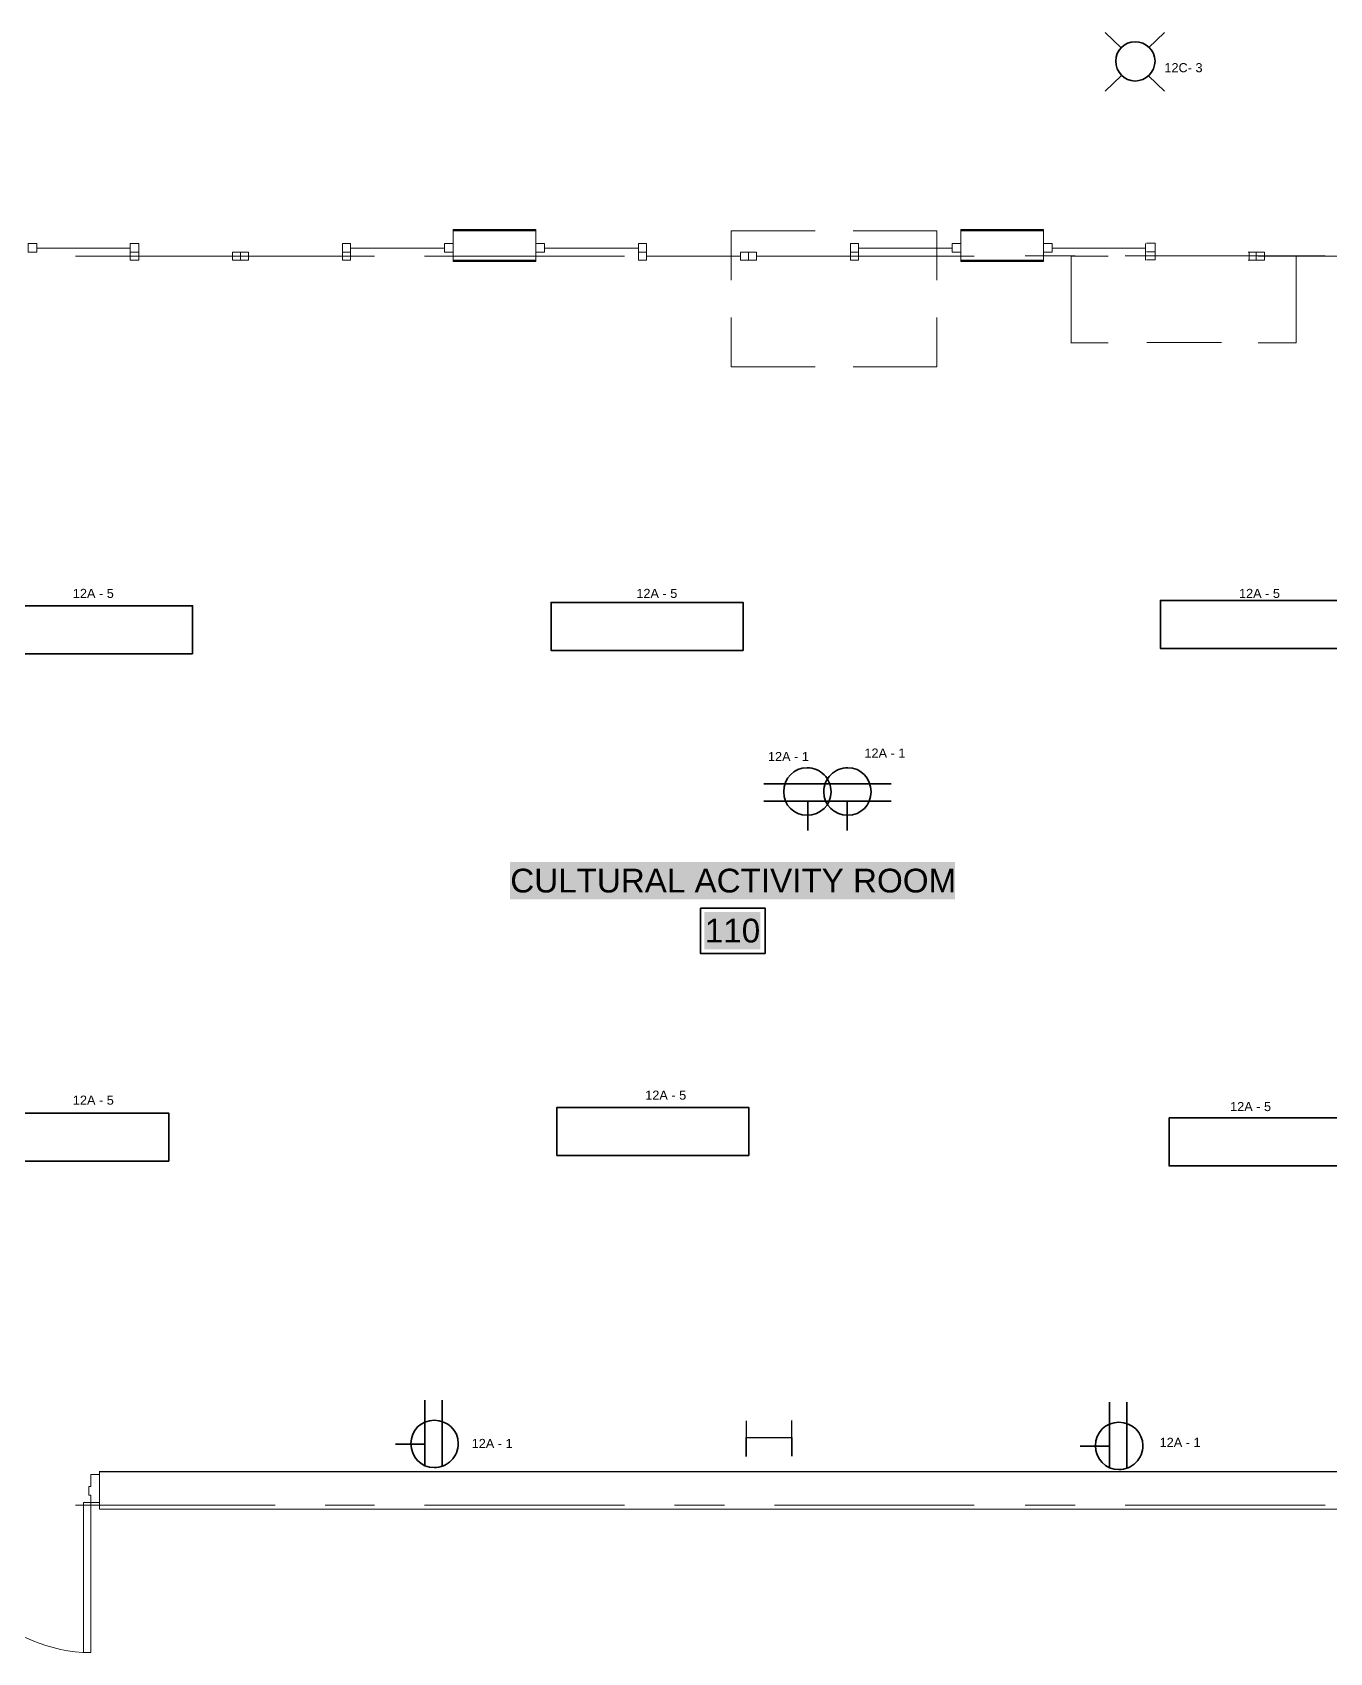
# Model space of a CAD drawing. Header units: inches. Extents: x 14.2 to 49.7, y 0.3 to 22.9.
# Drawn here: x 37.942 to 41.186, y 5.372 to 9.423 of the extents above; entities that cross this region are included whole.
import ezdxf

# ---------------------------------------------------------------- set-up
doc = ezdxf.new("R2010")
doc.units = ezdxf.units.IN
doc.header["$MEASUREMENT"] = 0
doc.layers.add('PDF2_Geometry', color=7, linetype='Continuous')
doc.layers.add('PDF_Text', color=7, linetype='Continuous')
doc.layers.add('PDF_Geometry', color=7, linetype='Continuous', true_color=0x777777)
doc.layers.add('PDF_Solid Fills', color=7, linetype='Continuous', true_color=0xffffff)
doc.styles.add('PDF Arial', font='arial.ttf')

msp = doc.modelspace()

# ---------------------------------------------------------------- linework, layer by layer
msp.add_lwpolyline([(39.7271, 5.9513), (39.7271, 5.9099), (39.7271, 5.8619), (39.7271, 5.9099), (39.841, 5.9099), (39.841, 5.8631), (39.841, 5.9525)])
at = {"layer": 'PDF2_Geometry', "lineweight": 35}
for points in [[(40.6245, 9.4229), (40.6645, 9.3845)], [(40.7728, 9.4229), (40.7328, 9.3845)], [(40.6245, 9.2762), (40.6645, 9.3145)], [(40.7728, 9.2762), (40.7328, 9.3145)], [(39.7709, 7.5442), (39.9359, 7.5442)], [(40.0892, 7.5442), (39.9242, 7.5442)], [(39.7709, 7.5008), (39.9359, 7.5008)], [(39.8809, 7.4275), (39.8809, 7.5008)], [(40.0892, 7.5008), (39.9242, 7.5008)], [(39.9792, 7.4275), (39.9792, 7.5008)], [(38.9234, 6.0028), (38.9234, 5.8379)], [(38.9667, 6.0028), (38.9667, 5.8379)], [(40.6356, 5.9978), (40.6356, 5.8328)], [(40.679, 5.9978), (40.679, 5.8328)], [(38.8501, 5.8929), (38.9234, 5.8929)], [(40.5623, 5.8878), (40.6356, 5.8878)]]:
    msp.add_lwpolyline(points, dxfattribs=at)
for points in [[(38.3421, 7.8692), (37.8621, 7.8692), (37.8621, 7.9892), (38.3421, 7.9892)], [(39.719, 7.8778), (39.2391, 7.8778), (39.2391, 7.9977), (39.719, 7.9977)], [(41.2431, 7.8825), (40.7631, 7.8825), (40.7631, 8.0025), (41.2431, 8.0025)], [(39.7333, 6.6149), (39.2533, 6.6149), (39.2533, 6.7349), (39.7333, 6.7349)], [(38.2827, 6.6007), (37.8027, 6.6007), (37.8027, 6.7207), (38.2827, 6.7207)], [(41.2644, 6.5888), (40.7845, 6.5888), (40.7845, 6.7088), (41.2644, 6.7088)]]:
    msp.add_lwpolyline(points, close=True, dxfattribs=at)
for centre, radius, start, end in [((40.6995, 9.3512), 0.0484, 90.0411, 179.9589), ((39.8795, 7.5244), 0.0597, 359.7603, 90.2397), ((39.9807, 7.5244), 0.0597, 89.7603, 180.2397), ((38.947, 5.8943), 0.0597, 269.7603, 0.2397), ((40.6592, 5.8892), 0.0597, 269.7603, 0.2397)]:
    msp.add_arc(centre, radius, start, end, dxfattribs=at)
for points in [[(40.6995, 9.3995), (40.7262, 9.3995), (40.7495, 9.3779), (40.7495, 9.3512)], [(40.6995, 9.3012), (40.6728, 9.3012), (40.6512, 9.3245), (40.6512, 9.3512)], [(40.7495, 9.3512), (40.7495, 9.3245), (40.7262, 9.3012), (40.6995, 9.3012)], [(39.8209, 7.5242), (39.8209, 7.5575), (39.8459, 7.5842), (39.8793, 7.5842)], [(40.0392, 7.5242), (40.0392, 7.5575), (40.0142, 7.5842), (39.9809, 7.5842)], [(39.8793, 7.4658), (39.8459, 7.4658), (39.8209, 7.4908), (39.8209, 7.5242)], [(39.9393, 7.5242), (39.9393, 7.4908), (39.9126, 7.4658), (39.8793, 7.4658)], [(39.9209, 7.5242), (39.9209, 7.4908), (39.9476, 7.4658), (39.9809, 7.4658)], [(39.9809, 7.4658), (40.0142, 7.4658), (40.0392, 7.4908), (40.0392, 7.5242)], [(38.8884, 5.8945), (38.8884, 5.9278), (38.9134, 5.9528), (38.9467, 5.9528)], [(38.9467, 5.9528), (38.9801, 5.9528), (39.0067, 5.9278), (39.0067, 5.8945)], [(40.6006, 5.8894), (40.6006, 5.9228), (40.6256, 5.9478), (40.659, 5.9478)], [(40.659, 5.9478), (40.6923, 5.9478), (40.719, 5.9228), (40.719, 5.8894)], [(38.9467, 5.8345), (38.9134, 5.8345), (38.8884, 5.8612), (38.8884, 5.8945)], [(40.659, 5.8294), (40.6256, 5.8294), (40.6006, 5.8561), (40.6006, 5.8894)]]:
    msp.add_open_spline(points, degree=3, dxfattribs=at)
at = {"layer": 'PDF_Geometry', "lineweight": 9}
for points in [[(39.2008, 8.9284), (39.2008, 8.9268), (38.9941, 8.9268), (38.9941, 8.9284), (38.9941, 8.9301), (39.2008, 8.9301)], [(40.4707, 8.9284), (40.4707, 8.9268), (40.264, 8.9268), (40.264, 8.9284), (40.264, 8.9301), (40.4707, 8.9301)], [(39.2008, 8.8518), (39.2008, 8.8501), (38.9941, 8.8501), (38.9941, 8.8518), (38.9941, 8.8534), (39.2008, 8.8534)], [(38.9941, 8.8518), (39.2008, 8.8518)], [(40.4707, 8.8518), (40.4707, 8.8501), (40.264, 8.8501), (40.264, 8.8518), (40.264, 8.8534), (40.4707, 8.8534)], [(40.264, 8.8518), (40.4707, 8.8518)], [(38.1087, 5.8235), (43.0852, 5.8235)]]:
    msp.add_lwpolyline(points, close=True, dxfattribs=at)
for points in [[(38.9941, 8.9284), (39.2008, 8.9284), (38.9941, 8.9284)], [(40.264, 8.9284), (40.4707, 8.9284), (40.264, 8.9284)], [(38.0491, 8.8634), (38.5491, 8.8634)], [(38.6741, 8.8634), (38.7974, 8.8634)], [(38.9224, 8.8634), (39.4224, 8.8634)], [(39.5474, 8.8634), (39.6724, 8.8634)], [(39.7974, 8.8634), (40.2974, 8.8634)], [(40.4246, 8.8642), (40.5496, 8.8642)], [(40.6749, 8.8643), (41.1749, 8.8643)], [(38.1091, 5.7469), (38.0875, 5.7469), (38.0875, 5.7652), (38.0825, 5.7652), (38.0825, 5.7869), (38.0875, 5.7869), (38.0875, 5.8169), (38.1091, 5.8169)], [(43.0852, 5.8251), (38.1087, 5.8251)], [(43.0852, 5.8235), (38.1087, 5.8235)], [(38.1091, 5.8235), (38.1091, 5.8252)], [(38.1091, 5.8235), (38.1091, 5.8235)], [(38.0491, 5.7402), (38.5491, 5.7402)], [(38.6741, 5.7402), (38.7974, 5.7402)], [(38.9224, 5.7402), (39.4224, 5.7402)], [(39.5474, 5.7402), (39.6724, 5.7402)], [(39.7974, 5.7402), (40.2974, 5.7402)], [(40.4246, 5.7407), (40.5496, 5.7407)], [(40.6749, 5.7408), (41.1749, 5.7408)]]:
    msp.add_lwpolyline(points, dxfattribs=at)
at = {"layer": 'PDF_Geometry', "lineweight": 18}
for points in [[(39.2008, 8.8968), (39.2008, 8.9268), (38.9941, 8.9268), (38.9941, 8.8968), (38.9941, 8.8534), (39.2008, 8.8534)], [(40.264, 8.9268), (40.264, 8.8968), (40.264, 8.8534), (40.4707, 8.8534), (40.4707, 8.8968), (40.4707, 8.9268)]]:
    msp.add_lwpolyline(points, close=True, dxfattribs=at)
at = {"layer": 'PDF_Geometry', "color": 8, "lineweight": 9, "true_color": 0x7f7f7f}
for points in [[(39.6891, 8.8034), (39.6891, 8.9268), (39.8991, 8.9268)], [(39.9941, 8.9268), (40.204, 8.9268), (40.204, 8.8034)], [(40.5392, 8.8635), (40.6325, 8.8635)], [(40.5393, 8.6468), (40.5393, 8.8635)], [(40.7292, 8.864), (40.9158, 8.864)], [(41.0074, 8.8634), (41.1023, 8.8634), (41.1023, 8.6468), (41.0074, 8.6468)], [(39.8991, 8.5868), (39.6891, 8.5868), (39.6891, 8.7101)], [(40.204, 8.7101), (40.204, 8.5868), (39.9941, 8.5868)], [(40.6325, 8.6468), (40.5392, 8.6468)], [(40.9158, 8.6474), (40.7292, 8.6474)]]:
    msp.add_lwpolyline(points, dxfattribs=at)
at = {"layer": 'PDF_Geometry', "lineweight": 13}
for points in [[(37.9308, 8.8734), (37.9308, 8.8951), (37.9525, 8.8951), (37.9525, 8.8734)], [(38.1858, 8.8734), (38.1858, 8.8951), (38.2075, 8.8951), (38.2075, 8.8734)], [(38.1858, 8.8534), (38.1858, 8.8734), (38.2075, 8.8734), (38.2075, 8.8534)], [(38.4424, 8.8534), (38.4424, 8.8734), (38.4624, 8.8734), (38.4624, 8.8534)], [(38.4824, 8.8534), (38.4824, 8.8734), (38.4624, 8.8734), (38.4624, 8.8534)], [(38.7374, 8.8734), (38.7374, 8.8951), (38.7174, 8.8951), (38.7174, 8.8734)], [(38.7374, 8.8534), (38.7374, 8.8734), (38.7174, 8.8734), (38.7174, 8.8534)], [(38.9941, 8.8734), (38.9941, 8.8951), (38.9724, 8.8951), (38.9724, 8.8734)], [(39.2008, 8.8734), (39.2008, 8.8951), (39.2224, 8.8951), (39.2224, 8.8734)], [(39.4574, 8.8734), (39.4574, 8.8951), (39.4774, 8.8951), (39.4774, 8.8734)], [(39.4574, 8.8534), (39.4574, 8.8734), (39.4774, 8.8734), (39.4774, 8.8534)], [(39.7124, 8.8534), (39.7124, 8.8734), (39.7324, 8.8734), (39.7324, 8.8534)], [(39.7524, 8.8534), (39.7524, 8.8734), (39.7324, 8.8734), (39.7324, 8.8534)], [(40.0074, 8.8734), (40.0074, 8.8951), (39.9874, 8.8951), (39.9874, 8.8734)], [(40.0074, 8.8534), (40.0074, 8.8734), (39.9874, 8.8734), (39.9874, 8.8534)], [(40.264, 8.8734), (40.264, 8.8951), (40.2424, 8.8951), (40.2424, 8.8734)], [(40.4707, 8.8734), (40.4707, 8.8951), (40.4924, 8.8951), (40.4924, 8.8734)], [(38.1091, 5.8169), (38.0875, 5.8169), (38.0875, 5.7869), (38.0825, 5.7869), (38.0825, 5.7652), (38.0875, 5.7652), (38.0875, 5.7469), (38.1091, 5.7469)], [(38.0875, 5.3719), (38.0691, 5.3719), (38.0691, 5.7469), (38.0875, 5.7469)]]:
    msp.add_lwpolyline(points, close=True, dxfattribs=at)
for points in [[(38.1858, 8.8834), (37.9525, 8.8834)], [(38.7374, 8.8834), (38.9724, 8.8834)], [(39.4574, 8.8834), (39.2224, 8.8834)], [(40.0074, 8.8834), (40.2424, 8.8834)], [(40.7258, 8.8835), (40.4925, 8.8835)], [(40.7258, 8.8535), (40.7258, 8.8735), (40.7258, 8.8951)], [(40.7283, 8.8543), (40.75, 8.8543), (40.75, 8.8743), (40.7283, 8.8743), (40.75, 8.8743), (40.75, 8.896), (40.7283, 8.896)], [(41.0022, 8.8734), (41.0022, 8.8534), (41.0022, 8.8734), (40.9822, 8.8734)], [(40.9849, 8.8543), (40.9849, 8.8743)], [(41.0029, 8.8536), (41.0229, 8.8536), (41.0229, 8.8736), (41.0029, 8.8736)], [(38.4424, 8.8634), (38.2075, 8.8634)], [(38.4824, 8.8634), (38.7174, 8.8634)], [(39.7124, 8.8634), (39.4774, 8.8634)], [(39.7524, 8.8634), (39.9874, 8.8634)], [(40.9849, 8.8643), (40.7499, 8.8643)], [(41.0022, 8.8534), (40.9822, 8.8534)], [(41.0229, 8.8636), (41.2578, 8.8636)]]:
    msp.add_lwpolyline(points, dxfattribs=at)
at = {"layer": 'PDF_Geometry', "color": 7, "lineweight": 35}
msp.add_lwpolyline([(39.6124, 7.2335), (39.7741, 7.2335), (39.7741, 7.1202), (39.6124, 7.1202)], close=True, dxfattribs=at)
at = {"layer": 'PDF_Geometry', "lineweight": 18}
for points in [[(38.1087, 5.8235), (43.0852, 5.8235), (43.0852, 6.7634)], [(43.0859, 6.7636), (43.1992, 6.7636), (43.1992, 5.8236), (43.1992, 5.7303), (38.1094, 5.7303)], [(38.1091, 5.7302), (38.1091, 5.8235)]]:
    msp.add_lwpolyline(points, dxfattribs=at)
at = {"layer": 'PDF_Geometry', "lineweight": 9}
msp.add_lwpolyline([(37.3375, 5.3719, 0.413301), (37.7125, 5.7502, 0.413301), (38.0875, 5.3719)], format="xyb", dxfattribs=at)
at = {"layer": 'PDF_Solid Fills', "lineweight": 35, "transparency": 33554559}
for points in [[(39.1358, 7.2552), (40.249, 7.2552), (39.1358, 7.3485), (40.249, 7.3485)], [(39.6224, 7.1302), (39.7624, 7.1302), (39.6224, 7.2235), (39.7624, 7.2235)]]:
    msp.add_solid(points, dxfattribs=at)

# ---------------------------------------------------------------- texts
at = {"layer": 'PDF_Text', "attachment_point": 4, "style": 'PDF Arial'}
for s, insert, char_height in [('12C- 3', (40.7728, 9.3345), 0.02276), ('12A - 1', (39.7813, 7.6123), 0.02276), ('12A - 1', (40.0226, 7.6209), 0.02276), ('CULTURAL ACTIVITY ROOM', (39.1368, 7.3017), 0.059386), ('110', (39.6235, 7.1767), 0.05939), ('12A - 1', (39.0403, 5.8948), 0.02276), ('12A - 1', (40.7609, 5.8976), 0.02276)]:
    msp.add_mtext(s, dxfattribs=dict(at, insert=insert, char_height=char_height))
at = {"layer": 'PDF_Text', "char_height": 0.02276, "width": 0.16246, "attachment_point": 4, "style": 'PDF Arial'}
for insert in [(38.0428, 8.02), (39.4521, 8.02), (40.9594, 8.02), (39.4744, 6.7655), (38.0428, 6.753), (40.9372, 6.737)]:
    msp.add_mtext('12A - 5', dxfattribs=dict(at, insert=insert))

doc.saveas('drawing.dxf')
